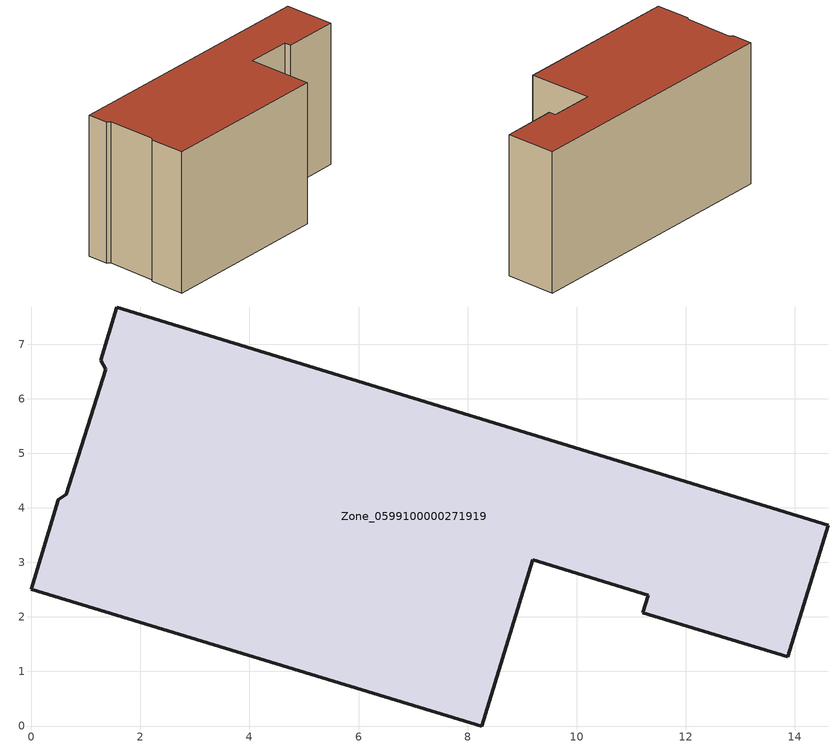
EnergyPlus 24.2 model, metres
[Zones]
Zone_0599100000271919
 floor ground (C_G): 14.61,3.68 13.87,1.27 11.21,2.08 11.31,2.4 9.19,3.05 8.26,0 0,2.51 0.5,4.14 0.64,4.24 1.36,6.54 1.27,6.7 1.57,7.68 z0
 wall outside (C_F): 8.26,0 9.19,3.05 11.31,2.4 11.21,2.08 13.87,1.27 14.61,3.68 1.57,7.68 1.27,6.7 1.36,6.54 0.64,4.24 0.5,4.14 0,2.51 8.26,0 z0:7.11
 roof outside (C_R): 1.36,6.54 0.64,4.24 0.5,4.14 0,2.51 8.26,0 9.19,3.05 11.31,2.4 11.21,2.08 13.87,1.27 14.61,3.68 1.57,7.68 1.27,6.7 z7.11
[BUILDING]
Pand.0599100000271919: North Axis=0; Terrain=City; Loads Convergence Tolerance Value=0.04; Temperature Convergence Tolerance Value=0.4; Solar Distribution=FullExterior; Maximum Number of Warmup Days=25; Minimum Number of Warmup Days=1
[Site:Location]
Rotterdam.The.Hague.AP_ZH_NLD Design_Conditions: Latitude=51.96; Longitude=4.45; Time Zone=1; Elevation=-4.5
[SITE:GROUNDTEMPERATURE:BUILDINGSURFACE]
18, 18, 18, 18, 18, 18, 18, 18, 18, 18, 18, 18
[MATERIAL] Thermal Absorptance=0.9; Solar Absorptance=0.7; Visible Absorptance=0.7
Name | Roughness | Thickness | Conductivity | Density | Specific Heat
G.TI.1975-1991 | MediumSmooth | 0.15 | 0.288461 | 540 | 1210
F.TI.1975-1991 | Rough | 0.3 | 0.230769 | 1920 | 840
R.TI.1975-1991 | MediumRough | 0.2 | 0.153846 | 1500 | 1000
[CONSTRUCTION]
C_G: G.TI.1975-1991
C_F: F.TI.1975-1991
C_R: R.TI.1975-1991
[ZONE]
Zone_0599100000271919: Type=1; Multiplier=1; Ceiling Height=Autocalculate; Volume=Autocalculate; Floor Area=autocalculate; Part of Total Floor Area=Yes
[ZONEINFILTRATION:DESIGNFLOWRATE]
Infil_Zone_0599100000271919: Zone or ZoneList or Space or SpaceList=Zone_0599100000271919; Schedule=AlwaysOn; Design Flow Rate Calculation Method=Flow/Area; Flow Rate per Floor Area=0.003; Constant Term Coefficient=1; Temperature Term Coefficient=0; Velocity Term Coefficient=0; Velocity Squared Term Coefficient=0
[HVACTEMPLATE:ZONE:IDEALLOADSAIRSYSTEM]
Zone_0599100000271919: Maximum Heating Supply Air Temperature=50; Minimum Cooling Supply Air Temperature=13; Maximum Heating Supply Air Humidity Ratio=0.0156; Minimum Cooling Supply Air Humidity Ratio=0.0077; Heating Limit=NoLimit; Cooling Limit=NoLimit; Dehumidification Control Type=ConstantSensibleHeatRatio; Cooling Sensible Heat Ratio=0.7; Dehumidification Setpoint=60; Humidification Control Type=None; Humidification Setpoint=30; Outdoor Air Method=None; Outdoor Air Flow Rate per Person=0.00944; Outdoor Air Flow Rate per Zone Floor Area=0; Outdoor Air Flow Rate per Zone=0; Demand Controlled Ventilation Type=None; Outdoor Air Economizer Type=NoEconomizer; Heat Recovery Type=None; Sensible Heat Recovery Effectiveness=0.7; Latent Heat Recovery Effectiveness=0.65
[ZONECONTROL:THERMOSTAT]
ThermostatControl_Zone_0599100000271919: Zone or ZoneList=Zone_0599100000271919; Control Type Schedule=DualSetpointControlType; Control 1=Thermostat_Zone_0599100000271919; Temperature Difference Between Cutout And Setpoint=0
[THERMOSTATSETPOINT:DUALSETPOINT]
Thermostat_Zone_0599100000271919: Heating Setpoint Temperature Schedule=HeatingSetpoint_Zone_0599100000271919; Cooling Setpoint Temperature Schedule=CoolingSetpoint_Zone_0599100000271919
[SCHEDULE:COMPACT]
HeatingSetpoint_Zone_0599100000271919: Through: 12/31, For: AllDays, Until: 24:00, 21
CoolingSetpoint_Zone_0599100000271919: Through: 12/31, For: AllDays, Until: 24:00, 24
DualSetpointControlType: Through: 12/31, For: AllDays, Until: 24:00, 4
AlwaysOn: Through: 12/31, For: AllDays, Until: 24:00, 1
